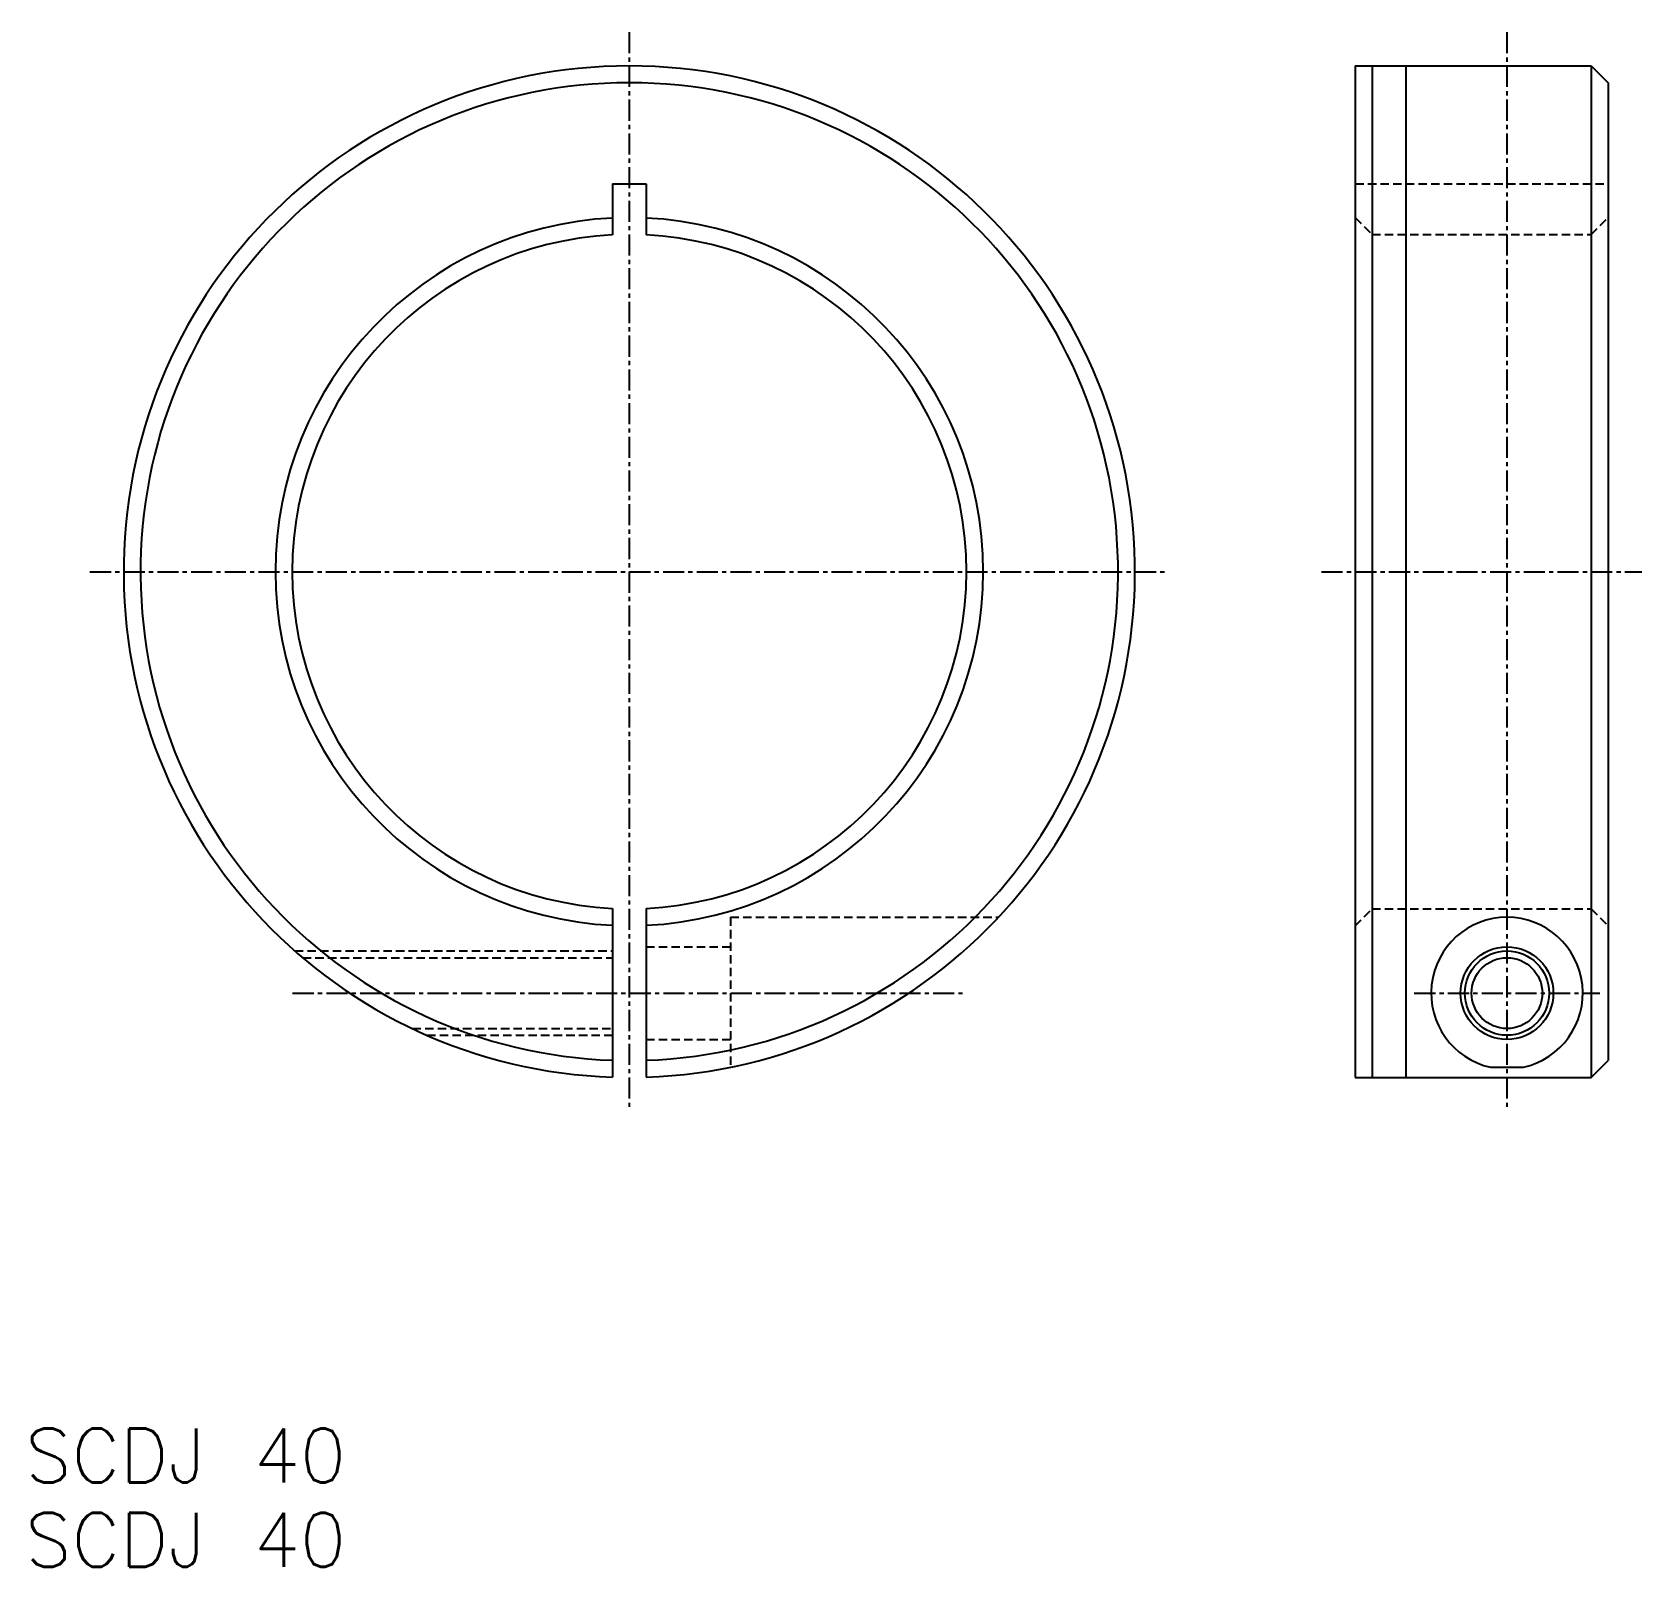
# Model space of a CAD drawing. Extents: x 660.3 to 755.8, y -27.7 to 63.3.
import ezdxf

# ---------------------------------------------------------------- set-up
doc = ezdxf.new("R2010")
doc.units = 0
doc.linetypes.add('CENTER', pattern=[2, 1.25, -0.25, 0.25, -0.25])
doc.linetypes.add('DASHED', pattern=[0.75, 0.5, -0.25])
doc.layers.get('0').update_dxf_attribs({"linetype": 'CONTINUOUS'})
doc.layers.add('CENTER', color=1, linetype='CENTER')
doc.styles.get("Standard").update_dxf_attribs({"font": 'txt.shx', "bigfont": 'bigfont.shx'})

msp = doc.modelspace()

# ---------------------------------------------------------------- linework, layer by layer
at = {"color": 7, "linetype": 'CONTINUOUS'}
for p, q in [((738.831, 61.334), (738.831, 1.334)), ((738.831, 61.334), (752.831, 61.334)), ((739.831, 61.334), (739.831, 1.334)), ((741.831, 61.334), (741.831, 1.334)), ((752.831, 61.334), (752.831, 1.334)), ((752.831, 61.334), (753.831, 60.334)), ((753.831, 60.334), (753.831, 2.334)), ((694.76, 54.334), (696.76, 54.334)), ((694.76, 54.334), (694.76, 51.309)), ((696.76, 54.334), (696.76, 51.309)), ((694.76, 11.359), (694.76, 1.351)), ((696.76, 11.359), (696.76, 1.351)), ((746.859, 1.94), (748.802, 1.94)), ((752.831, 1.334), (753.831, 2.334)), ((738.831, 1.334), (752.831, 1.334))]:
    msp.add_line(p, q, dxfattribs=at)
at = {"color": 3, "linetype": 'DASHED'}
for p, q in [((738.831, 54.334), (753.831, 54.334)), ((738.831, 52.334), (739.831, 51.334)), ((752.831, 51.334), (753.831, 52.334)), ((739.831, 51.334), (752.831, 51.334)), ((701.76, 10.834), (717.663, 10.834)), ((701.76, 10.834), (701.76, 1.94)), ((738.831, 10.334), (739.831, 11.334)), ((739.831, 11.334), (752.831, 11.334)), ((752.831, 11.334), (753.831, 10.334)), ((675.917, 8.834), (694.76, 8.834)), ((696.76, 9.084), (701.76, 9.084)), ((676.38, 8.434), (694.76, 8.434)), ((682.892, 4.234), (694.76, 4.234)), ((683.77, 3.834), (694.76, 3.834)), ((696.76, 3.584), (701.76, 3.584))]:
    msp.add_line(p, q, dxfattribs=at)
at = {"color": 7, "linetype": 'CONTINUOUS'}
for radius in [2.75, 2.1]:
    msp.add_circle((747.831, 6.334), radius, dxfattribs=at)
at = {"color": 3, "linetype": 'CONTINUOUS'}
msp.add_circle((747.831, 6.334), 2.5, dxfattribs=at)
at = {"color": 7, "linetype": 'CONTINUOUS'}
for centre, radius, start, end in [((695.76, 31.334), 30, 271.91021, 268.08979), ((695.76, 31.334), 29, 271.97611, 268.02389), ((695.76, 31.334), 21, 92.7294, 267.2706), ((695.76, 31.334), 21, 272.7294, 87.2706), ((695.76, 31.334), 20, 92.86598, 267.13402), ((695.76, 31.334), 20, 272.86598, 87.13402), ((747.831, 6.334), 4.5, 282.46791, 257.53209)]:
    msp.add_arc(centre, radius, start, end, dxfattribs=at)
at = {"layer": 'CENTER', "color": 1, "linetype": 'CENTER'}
for p, q in [((695.76, 63.334), (695.76, -0.666)), ((747.831, 63.334), (747.831, -0.666)), ((663.76, 31.334), (727.76, 31.334)), ((736.831, 31.334), (755.831, 31.334)), ((675.785, 6.334), (715.735, 6.334)), ((742.331, 6.334), (753.331, 6.334))]:
    msp.add_line(p, q, dxfattribs=at)

# ---------------------------------------------------------------- texts
at = {"color": 7}
for p in [(659.922, -22.693), (659.922, -27.694)]:
    msp.add_text('SCDJ 40', height=3.2, dxfattribs=at).set_placement(p)

doc.saveas('drawing.dxf')
